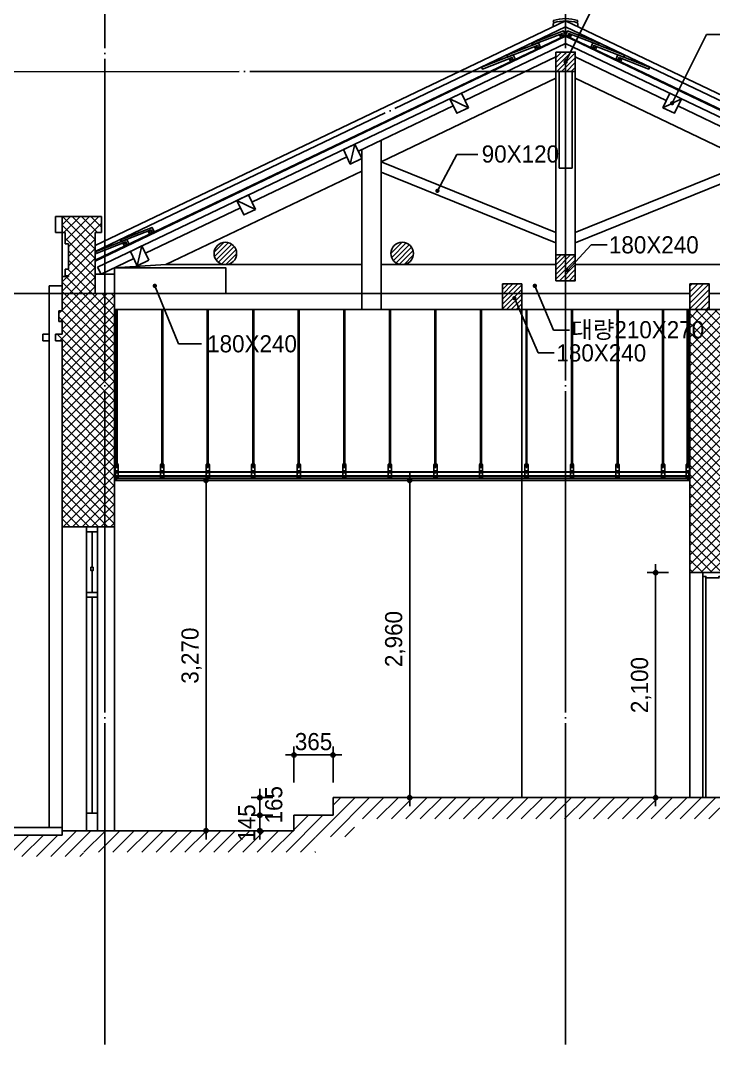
# Model space of a CAD drawing. Extents: x 216241 to 249881, y -129942 to -106182.
# Drawn here: x 228705 to 235173, y -123682 to -114122 of the extents above; entities that cross this region are included whole.
import ezdxf

# ---------------------------------------------------------------- set-up
doc = ezdxf.new("R2010")
doc.units = 0
doc.header["$LTSCALE"] = 50
doc.header["$MEASUREMENT"] = 0
doc.header["$PDMODE"] = 35
doc.header["$PDSIZE"] = -10
doc.linetypes.add('CEN', pattern=[62, 60, -1, 0, -1])
doc.layers.get('0').update_dxf_attribs({"linetype": 'CONTINUOUS'})
doc.layers.get('DEFPOINTS').update_dxf_attribs({"linetype": 'CONTINUOUS'})
for name, color, linetype in [('CEN', 1, 'CEN'), ('DIM', 7, 'CONTINUOUS'), ('ele-3', 6, 'CONTINUOUS'), ('FIN', 5, 'CONTINUOUS'), ('h', 5, 'CONTINUOUS'), ('ha', 30, 'CONTINUOUS'), ('HAT', 5, 'CONTINUOUS'), ('sec-2', 2, 'CONTINUOUS'), ('SYM', 7, 'CONTINUOUS'), ('W-1', 3, 'CONTINUOUS'), ('W-2', 2, 'CONTINUOUS'), ('WAL', 3, 'CONTINUOUS'), ('WALLI', 4, 'CONTINUOUS'), ('WID', 4, 'CONTINUOUS')]:
    doc.layers.add(name, color=color, linetype=linetype)
doc.styles.add('GHS', font='HYWULM_0.TTF')
doc.styles.add('현창', font='HYWULM_0.TTF')
doc.dimstyles.new('STANDARD$0', dxfattribs={"dimscale": 30, "dimtxt": 3, "dimasz": 1, "dimexe": 2, "dimexo": 5, "dimgap": 0.9, "dimtad": 1, "dimtoh": 1, "dimdec": 4, "dimzin": 0, "dimdsep": 46, "dimlunit": 6, "dimtxsty": 'GHS', "dimblk1": 'DIMDOT', "dimblk2": 'DIMDOT', "dimsah": 1, "dimcen": 0.09, "dimadec": 0, "dimazin": 0, "dimtfac": 1, "dimtdec": 4, "dimtofl": 0, "dimtmove": 2, "dimatfit": 3, "dimldrblk": 'DIMDOT', "dimfxl": 1, "dimtolj": 1, "dimtzin": 0, "dimarcsym": 0})

# ---------------------------------------------------------------- blocks, each defined once
blk = doc.blocks.new('DIMDOT')
at = {"linetype": 'Continuous'}
blk.add_line((-2, 0), (2, 0), dxfattribs=at)
for radius in [0.5, 0.25]:
    blk.add_circle((0, 0), radius, dxfattribs=at)
blk = doc.blocks.new('*D22')
at = {"layer": 'DEFPOINTS', "color": 0}
for p in [(230939.2, -121541.3), (231259.3, -121541.3), (231259.3, -121686.3)]:
    blk.add_point(p, dxfattribs=at)
at = {"layer": 'SYM', "color": 211, "lineweight": -2}
for p, q in [((230939.2, -121501.3), (230939.2, -121461.3)), ((231059.3, -121541.3), (230859.2, -121541.3)), ((230939.2, -121686.3), (230939.2, -121541.3)), ((231059.3, -121686.3), (230859.2, -121686.3)), ((230939.2, -121726.3), (230939.2, -121766.3))]:
    blk.add_line(p, q, dxfattribs=at)
at = {"layer": 'SYM', "color": 211, "lineweight": -2, "xscale": 40, "yscale": 40, "zscale": 40}
for p, rotation in [((230939.2, -121541.3), 270), ((230939.2, -121686.3), 90)]:
    blk.add_blockref('DIMDOT', p, dxfattribs=dict(at, rotation=rotation))
at = {"layer": 'SYM', "color": 0, "insert": (230817.6, -121613.8), "char_height": 160, "attachment_point": 5, "rotation": 90, "style": '현창'}
blk.add_mtext('\\A1;145', dxfattribs=at)
blk = doc.blocks.new('*D23')
at = {"layer": 'DEFPOINTS', "color": 0}
for p in [(230939.2, -121376.3), (231259.3, -121376.3), (231259.3, -121541.3)]:
    blk.add_point(p, dxfattribs=at)
at = {"layer": 'SYM', "color": 211, "lineweight": -2}
for p, q in [((231059.3, -121376.3), (230859.2, -121376.3)), ((230939.2, -121501.3), (230939.2, -121416.3)), ((231059.3, -121541.3), (230859.2, -121541.3))]:
    blk.add_line(p, q, dxfattribs=at)
at = {"layer": 'SYM', "color": 211, "lineweight": -2, "xscale": 40, "yscale": 40, "zscale": 40}
for p, rotation in [((230939.2, -121376.3), 90), ((230939.2, -121541.3), 270)]:
    blk.add_blockref('DIMDOT', p, dxfattribs=dict(at, rotation=rotation))
at = {"layer": 'SYM', "color": 0, "insert": (231070.1, -121443.4), "char_height": 160, "attachment_point": 5, "rotation": 90, "style": '현창'}
blk.add_mtext('\\A1;165', dxfattribs=at)
blk = doc.blocks.new('*D24')
at = {"layer": 'DEFPOINTS', "color": 0}
for p in [(231623, -120978.2), (231258, -121435.7), (231623, -121435.7)]:
    blk.add_point(p, dxfattribs=at)
at = {"layer": 'SYM', "color": 211, "lineweight": -2}
for p, q in [((231258, -121235.7), (231258, -120898.2)), ((231623, -121235.7), (231623, -120898.2)), ((231218, -120978.2), (231178, -120978.2)), ((231258, -120978.2), (231623, -120978.2)), ((231663, -120978.2), (231703, -120978.2))]:
    blk.add_line(p, q, dxfattribs=at)
at = {"layer": 'SYM', "color": 211, "lineweight": -2, "xscale": 40, "yscale": 40, "zscale": 40}
blk.add_blockref('DIMDOT', (231258, -120978.2), dxfattribs=at)
at = {"layer": 'SYM', "color": 211, "lineweight": -2, "xscale": 40, "yscale": 40, "zscale": 40, "rotation": 180}
blk.add_blockref('DIMDOT', (231623, -120978.2), dxfattribs=at)
at = {"layer": 'SYM', "color": 0, "insert": (231440.5, -120854.9), "char_height": 160, "attachment_point": 5, "style": '현창'}
blk.add_mtext('\\A1;365', dxfattribs=at)
blk = doc.blocks.new('*D25')
at = {"layer": 'DEFPOINTS', "color": 0}
for p in [(230437.9, -118416.3), (230437.9, -118416.3), (230437.9, -121686.3)]:
    blk.add_point(p, dxfattribs=at)
at = {"layer": 'SYM', "color": 211, "lineweight": -2}
for p, q in [((230237.9, -118416.3), (230357.9, -118416.3)), ((230437.9, -121646.3), (230437.9, -118456.3)), ((230637.9, -121686.3), (230517.9, -121686.3))]:
    blk.add_line(p, q, dxfattribs=at)
at = {"layer": 'SYM', "color": 211, "lineweight": -2, "xscale": 40, "yscale": 40, "zscale": 40}
for p, rotation in [((230437.9, -118416.3), 90), ((230437.9, -121686.3), 270)]:
    blk.add_blockref('DIMDOT', p, dxfattribs=dict(at, rotation=rotation))
at = {"layer": 'SYM', "color": 0, "insert": (230302.4, -120051.3), "char_height": 160, "attachment_point": 5, "rotation": 90, "style": '현창'}
blk.add_mtext('\\A1;3,270', dxfattribs=at)
blk = doc.blocks.new('*D27')
at = {"layer": 'DEFPOINTS', "color": 0}
for p in [(234632.9, -119276.3), (234953, -119276.3), (234953, -121376.3)]:
    blk.add_point(p, dxfattribs=at)
at = {"layer": 'SYM', "color": 211, "lineweight": -2}
for p, q in [((234753, -119276.3), (234552.9, -119276.3)), ((234632.9, -121336.3), (234632.9, -119316.3)), ((234753, -121376.3), (234552.9, -121376.3))]:
    blk.add_line(p, q, dxfattribs=at)
at = {"layer": 'SYM', "color": 211, "lineweight": -2, "xscale": 40, "yscale": 40, "zscale": 40}
for p, rotation in [((234632.9, -119276.3), 90), ((234632.9, -121376.3), 270)]:
    blk.add_blockref('DIMDOT', p, dxfattribs=dict(at, rotation=rotation))
at = {"layer": 'SYM', "color": 0, "insert": (234497.4, -120326.3), "char_height": 160, "attachment_point": 5, "rotation": 90, "style": '현창'}
blk.add_mtext('\\A1;2,100', dxfattribs=at)
blk = doc.blocks.new('*D28')
at = {"layer": 'DEFPOINTS', "color": 0}
for p in [(232338.4, -118416.3), (232338.4, -118416.3), (232338.4, -121376.3)]:
    blk.add_point(p, dxfattribs=at)
at = {"layer": 'SYM', "color": 211, "lineweight": -2}
for p, q in [((232538.4, -118416.3), (232418.4, -118416.3)), ((232338.4, -121336.3), (232338.4, -118456.3)), ((232538.4, -121376.3), (232418.4, -121376.3))]:
    blk.add_line(p, q, dxfattribs=at)
at = {"layer": 'SYM', "color": 211, "lineweight": -2, "xscale": 40, "yscale": 40, "zscale": 40}
for p, rotation in [((232338.4, -118416.3), 90), ((232338.4, -121376.3), 270)]:
    blk.add_blockref('DIMDOT', p, dxfattribs=dict(at, rotation=rotation))
at = {"layer": 'SYM', "color": 0, "insert": (232202.8, -119896.3), "char_height": 160, "attachment_point": 5, "rotation": 90, "style": '현창'}
blk.add_mtext('\\A1;2,960', dxfattribs=at)

msp = doc.modelspace()

# ---------------------------------------------------------------- hatches: boundary and pattern name
at = {"layer": 'h'}
h = msp.add_hatch(dxfattribs=at)
h.set_pattern_fill('ANSI31', color=256, scale=10, style=0)
h.set_pattern_definition([(45, (279556.537, -210235.972), (-22.45064, 22.45064), [])])
h.paths.add_polyline_path([(233702.98039, -114417.75263), (233882.98039, -114417.75263), (233882.98039, -114597.75263), (233702.98039, -114597.75263)])
h = msp.add_hatch(dxfattribs=at)
h.set_pattern_fill('ANSI37', color=256, scale=500, style=0)
h.set_pattern_definition([(45, (402774.54, 626252.465), (-44.194174, 44.194174), []), (135, (402774.54, 626252.465), (-44.194174, -44.194174), [])])
h.paths.add_polyline_path([(229092.98136, -116671.34773), (229402.98136, -116671.34773), (229402.98136, -116491.34773), (229402.98136, -116101.34773), (229462.98136, -116101.34773), (229462.98136, -115951.34773), (229092.98136, -115951.34773), (229092.98136, -116101.34773), (229122.98136, -116101.34773), (229122.98136, -116208.36946), (229152.98136, -116208.36946), (229152.98136, -116442.13469), (229122.98136, -116442.13469), (229122.98136, -116506.34773), (229152.98136, -116506.34773), (229152.98136, -116511.34773), (229092.98136, -116511.34773)])
h.paths.add_polyline_path([(229492.98136, -118849.73281), (229492.98136, -116671.34773), (229092.98136, -116671.34773), (229092.98136, -116831.34773), (229062.98136, -116831.34773), (229062.98136, -116931.34773), (229092.98136, -116931.34773), (229092.98136, -117051.34773), (229032.98136, -117051.34773), (229032.98136, -117111.34773), (229092.98136, -117111.34773), (229092.98136, -118849.73281)])
h.paths.add_polyline_path([(229492.98136, -116671.34773), (229492.98136, -118849.73281), (229582.98136, -118849.73281), (229582.98136, -116671.34773)])
h = msp.add_hatch(dxfattribs=at)
h.set_pattern_fill('ANSI31', color=256, scale=10, style=0)
h.set_pattern_definition([(45, (279556.538, -210207.9), (-22.45064, 22.45064), [])])
h.paths.add_polyline_path([(230722.3532, -116296.34773, 1), (230512.3532, -116296.34773, 1)])
h = msp.add_hatch(dxfattribs=at)
h.set_pattern_fill('ANSI31', color=256, scale=10, style=0)
h.set_pattern_definition([(45, (279556.538, -210207.9), (-22.45064, 22.45064), [])])
edge = h.paths.add_edge_path()
edge.add_arc((232267.3532, -116296.34773), 105, 0, 360)
h = msp.add_hatch(dxfattribs=at)
h.set_pattern_fill('ANSI31', color=256, scale=10, style=0)
h.set_pattern_definition([(45, (279556.538, -210237.9), (-22.45064, 22.45064), [])])
h.paths.add_polyline_path([(233202.98136, -116581.34773), (233382.98136, -116581.34773), (233382.98136, -116821.34773), (233202.98136, -116821.34773)])
h.paths.add_polyline_path([(233702.98136, -116311.34773), (233882.98136, -116311.34773), (233882.98136, -116551.34773), (233702.98136, -116551.34773)])
h = msp.add_hatch(dxfattribs=at)
h.set_pattern_fill('ANSI31', color=256, scale=300, style=0)
h.set_pattern_definition([(45, (399642.577, 630177.764), (-26.5165043, 26.5165043), [])])
h.paths.add_polyline_path([(234952.98136, -116581.34773), (235132.98136, -116581.34773), (235132.98136, -116821.34773), (234952.98136, -116821.34773)])
h = msp.add_hatch(dxfattribs=at)
h.set_pattern_fill('ANSI37', color=256, scale=500, style=0)
h.set_pattern_definition([(45, (399642.577, 630177.764), (-44.194174, 44.194174), []), (135, (399642.577, 630177.764), (-44.194174, -44.194174), [])])
h.paths.add_polyline_path([(234952.98136, -116821.34773), (235252.98136, -116821.34773), (235252.98136, -119276.34773), (234952.98136, -119276.34773)])
at = {"layer": 'HAT'}
h = msp.add_hatch(dxfattribs=at)
h.set_pattern_fill('ANSI31', color=256, scale=30, style=0)
h.set_pattern_definition([(45, (279556.54, -210237.9), (-67.35192, 67.35192), [])])
h.paths.add_polyline_path([(231457.98136, -121741.34773), (231822.98136, -121741.34773), (231822.98136, -121576.34773), (233792.98136, -121576.34773), (233792.98136, -121376.34773), (231622.98136, -121376.34773), (231622.98136, -121541.34773), (231257.98136, -121541.34773), (231257.98136, -121686.34773), (229492.98136, -121686.34773), (229492.98136, -121886.34773), (231457.98136, -121886.34773)])
h.paths.add_polyline_path([(229492.98136, -121686.34773), (229092.98136, -121686.34773), (229092.98136, -121726.34773), (228417.98136, -121726.34773), (228417.98136, -121886.34773), (228087.98136, -121886.34773), (228087.98136, -122046.34773), (227757.98136, -122046.34773), (227757.98136, -122206.34773), (227427.98136, -122206.34773), (227427.98136, -122256.34773), (226741.99409, -122256.34773), (226741.99409, -122456.34773), (227627.98136, -122456.34773), (227627.98136, -122406.34773), (227957.98136, -122406.34773), (227957.98136, -122246.34773), (228287.98136, -122246.34773), (228287.98136, -122086.34773), (228617.98136, -122086.34773), (228617.98136, -121926.34773), (229292.98136, -121926.34773), (229292.98136, -121886.34773), (229492.98136, -121886.34773)])
h.paths.add_polyline_path([(238002.98136, -121376.34773), (233792.98136, -121376.34773), (233792.98136, -121576.34773), (238002.98136, -121576.34773)])

# ---------------------------------------------------------------- linework, layer by layer
msp.add_line((235072.98136, -119311.34773), (235072.98136, -121376.34773))
msp.add_lwpolyline([(233732.98039, -114597.75263), (233732.98136, -115499.68027), (233852.98136, -115499.68027), (233852.98039, -114597.75263)])
msp.add_lwpolyline([(229582.98136, -116431.34773), (230622.98136, -116431.34773), (230622.98136, -116671.34773), (229582.98136, -116671.34773)], close=True)
at = {"layer": 'CEN'}
for p, q in [((229492.98136, -123681.60654), (229492.98136, -111799.38988)), ((233792.98136, -123681.60654), (233792.98136, -111799.38988)), ((229402.98136, -116279.22833), (233792.98136, -114181.55132)), ((238658.34058, -116506.36958), (233792.98136, -114181.55132)), ((233845.525, -114597.75263), (225966.70983, -114601.68027)), ((233845.52598, -116671.34773), (225966.70983, -116671.34773))]:
    msp.add_line(p, q, dxfattribs=at)
at = {"layer": 'DIM'}
for p, q in [((233792.98136, -114508.61103), (234390.33259, -113312.71886)), ((234786.83178, -114894.57256), (235109.31816, -114251.78467)), ((235109.31816, -114251.78467), (235465.01784, -114251.78467)), ((232596.89061, -115712.14596), (232776.541, -115372.17652)), ((232776.541, -115372.17652), (232972.78675, -115372.17652)), ((233810.0576, -116457.02058), (234032.06391, -116215.27301)), ((234032.06391, -116215.27301), (234181.07344, -116215.27301)), ((229959.19087, -116599.1973), (230181.19718, -117139.62068)), ((233505.72351, -116599.23151), (233681.31552, -117013.06447)), ((233314.71856, -116714.36678), (233536.72487, -117224.79015)), ((233681.31552, -117013.06447), (233830.32505, -117013.06447)), ((230181.19718, -117139.62068), (230393.48478, -117139.62068)), ((233536.72487, -117224.79015), (233685.7344, -117224.79015))]:
    msp.add_line(p, q, dxfattribs=at)
at = {"layer": 'DIM', "const_width": 19.75}
for points in [[(233782.85636, -114508.61103, 1), (233803.10636, -114508.61103, 1)], [(234776.70678, -114894.57256, 1), (234796.95678, -114894.57256, 1)], [(232586.76561, -115712.14596, 1), (232607.01561, -115712.14596, 1)], [(233799.9326, -116454.79833, -1), (233820.1826, -116454.79833, -1)], [(229949.06587, -116599.1973, -1), (229969.31587, -116599.1973, -1)], [(233495.59851, -116599.23151, -1), (233515.84851, -116599.23151, -1)], [(233324.84356, -116714.36678, 1), (233304.59356, -116714.36678, 1)]]:
    msp.add_lwpolyline(points, format="xyb", close=True, dxfattribs=at)
at = {"layer": 'ele-3'}
for p, q in [((229032.98136, -115951.34773), (229032.98136, -116101.34773)), ((229032.98136, -115951.34773), (229092.98136, -115951.34773)), ((229092.98136, -116101.34773), (229032.98136, -116101.34773)), ((229092.98136, -116101.34773), (229092.98136, -116511.34773)), ((229092.98136, -116598.90213), (228972.98136, -116598.90213)), ((228972.98136, -116598.90213), (228972.98136, -121656.34773)), ((228912.98136, -117051.34773), (228972.98136, -117051.34773)), ((228912.98136, -117051.34773), (228912.98136, -117111.34773)), ((228912.98136, -117111.34773), (228972.98136, -117111.34773))]:
    msp.add_line(p, q, dxfattribs=at)
for points in [[(233478.66952, -114334.21225), (233774.04363, -114219.13342), (233792.98136, -114261.74794), (233776.74023, -114269.50846), (233763.80604, -114242.4399), (233485.20396, -114350.98428), (233478.66952, -114334.21225)], [(234107.29321, -114334.21225), (233811.9191, -114219.13342), (233792.98136, -114261.74794), (233809.2225, -114269.50846), (233822.15669, -114242.4399), (234100.75876, -114350.98428), (234107.29321, -114334.21225)], [(233244.07536, -114446.30855), (233539.44947, -114331.22973), (233558.38721, -114373.84425), (233542.14607, -114381.60476), (233529.21188, -114354.5362), (233250.60981, -114463.08058), (233244.07536, -114446.30855)], [(234341.88737, -114446.30855), (234046.51326, -114331.22973), (234027.57552, -114373.84425), (234043.81666, -114381.60476), (234056.75085, -114354.5362), (234335.35292, -114463.08058), (234341.88737, -114446.30855)], [(233009.4812, -114558.40486), (233304.85531, -114443.32603), (233323.79305, -114485.94055), (233307.55192, -114493.70106), (233294.61773, -114466.63251), (233016.01565, -114575.17689), (233009.4812, -114558.40486)], [(234576.48152, -114558.40486), (234281.10742, -114443.32603), (234262.16968, -114485.94055), (234278.41081, -114493.70106), (234291.345, -114466.63251), (234569.94708, -114575.17689), (234576.48152, -114558.40486)], [(229638.53757, -116169.14539), (229933.91168, -116054.06656), (229952.84941, -116096.68108), (229936.60828, -116104.4416), (229923.67409, -116077.37304), (229645.07201, -116185.91742), (229638.53757, -116169.14539)], [(229403.94341, -116281.24169), (229699.31752, -116166.16287), (229718.25526, -116208.77739), (229702.01412, -116216.5379), (229689.07993, -116189.46934), (229410.47786, -116298.01372), (229403.94341, -116281.24169)]]:
    msp.add_lwpolyline(points, dxfattribs=at)
at = {"layer": 'FIN'}
for p, q in [((229598.48136, -118258.84773), (229598.48136, -116821.34773)), ((229607.48136, -118258.84773), (229607.48136, -116821.34773)), ((230023.48136, -118258.84773), (230023.48136, -116821.34773)), ((230032.48136, -118258.84773), (230032.48136, -116821.34773)), ((230448.48136, -118258.84773), (230448.48136, -116821.34773)), ((230457.48136, -118258.84773), (230457.48136, -116821.34773)), ((230873.48136, -118258.84773), (230873.48136, -116821.34773)), ((230882.48136, -118258.84773), (230882.48136, -116821.34773)), ((231298.48136, -118258.84773), (231298.48136, -116821.34773)), ((231307.48136, -118258.84773), (231307.48136, -116821.34773)), ((231723.48136, -118258.84773), (231723.48136, -116821.34773)), ((231732.48136, -118258.84773), (231732.48136, -116821.34773)), ((232148.48136, -118258.84773), (232148.48136, -116821.34773)), ((232157.48136, -118258.84773), (232157.48136, -116821.34773)), ((232573.48136, -118258.84773), (232573.48136, -116821.34773)), ((232582.48136, -118258.84773), (232582.48136, -116821.34773)), ((232998.48136, -118258.84773), (232998.48136, -116821.34773)), ((233007.48136, -118258.84773), (233007.48136, -116821.34773)), ((233423.48136, -118258.84773), (233423.48136, -116821.34773)), ((233432.48136, -118258.84773), (233432.48136, -116821.34773)), ((233848.48136, -118258.84773), (233848.48136, -116821.34773)), ((233857.48136, -118258.84773), (233857.48136, -116821.34773)), ((234273.48136, -118258.84773), (234273.48136, -116821.34773)), ((234282.48136, -118258.84773), (234282.48136, -116821.34773)), ((234698.48136, -118258.84773), (234698.48136, -116821.34773)), ((234707.48136, -118258.84773), (234707.48136, -116821.34773)), ((234928.48136, -118258.84773), (234928.48136, -116821.34773)), ((234937.48136, -118258.84773), (234937.48136, -116821.34773)), ((229587.98136, -118387.34773), (229587.98136, -118267.85609)), ((229617.98136, -118267.85609), (229587.98136, -118267.85609)), ((229617.98136, -118269.05609), (229587.98136, -118269.05609)), ((229617.98136, -118327.34773), (229587.98136, -118327.34773)), ((229592.60717, -118335.34773), (229592.60717, -118375.34773)), ((234943.35556, -118335.34773), (229592.60717, -118335.34773)), ((229612.51765, -118258.84773), (229593.44508, -118258.84773)), ((229593.44508, -118258.84773), (229593.44508, -118266.35609)), ((229593.44508, -118270.55609), (229593.44508, -118275.55609)), ((229612.51765, -118275.55609), (229593.44508, -118275.55609)), ((229593.48136, -118339.34773), (229612.48136, -118339.34773)), ((229597.83762, -118258.84773), (229597.83762, -118266.35609)), ((229597.83762, -118270.55609), (229597.83762, -118275.55609)), ((229598.48136, -118295.05455), (229598.48136, -118275.55609)), ((229602.98136, -118329.84773), (229602.98136, -118348.84773)), ((229607.48136, -118295.05455), (229607.48136, -118275.55609)), ((229608.12511, -118258.84773), (229608.12511, -118266.35609)), ((229608.12511, -118270.55609), (229608.12511, -118275.55609)), ((229612.51765, -118258.84773), (229612.51765, -118266.35609)), ((229612.51765, -118270.55609), (229612.51765, -118275.55609)), ((229617.98136, -118387.34773), (229617.98136, -118267.85609)), ((230012.98136, -118387.34773), (230012.98136, -118267.85609)), ((230042.98136, -118267.85609), (230012.98136, -118267.85609)), ((230042.98136, -118269.05609), (230012.98136, -118269.05609)), ((230042.98136, -118327.34773), (230012.98136, -118327.34773)), ((230037.51765, -118258.84773), (230018.44508, -118258.84773)), ((230018.44508, -118258.84773), (230018.44508, -118266.35609)), ((230018.44508, -118270.55609), (230018.44508, -118275.55609)), ((230037.51765, -118275.55609), (230018.44508, -118275.55609)), ((230018.48136, -118339.34773), (230037.48136, -118339.34773)), ((230022.83762, -118258.84773), (230022.83762, -118266.35609)), ((230022.83762, -118270.55609), (230022.83762, -118275.55609)), ((230023.48136, -118295.05455), (230023.48136, -118275.55609)), ((230027.98136, -118329.84773), (230027.98136, -118348.84773)), ((230032.48136, -118295.05455), (230032.48136, -118275.55609)), ((230033.12511, -118258.84773), (230033.12511, -118266.35609)), ((230033.12511, -118270.55609), (230033.12511, -118275.55609)), ((230037.51765, -118258.84773), (230037.51765, -118266.35609)), ((230037.51765, -118270.55609), (230037.51765, -118275.55609)), ((230042.98136, -118387.34773), (230042.98136, -118267.85609)), ((230437.98136, -118387.34773), (230437.98136, -118267.85609)), ((230467.98136, -118267.85609), (230437.98136, -118267.85609)), ((230467.98136, -118269.05609), (230437.98136, -118269.05609)), ((230467.98136, -118327.34773), (230437.98136, -118327.34773)), ((230462.51765, -118258.84773), (230443.44508, -118258.84773)), ((230443.44508, -118258.84773), (230443.44508, -118266.35609)), ((230443.44508, -118270.55609), (230443.44508, -118275.55609)), ((230462.51765, -118275.55609), (230443.44508, -118275.55609)), ((230443.48136, -118339.34773), (230462.48136, -118339.34773)), ((230447.83762, -118258.84773), (230447.83762, -118266.35609)), ((230447.83762, -118270.55609), (230447.83762, -118275.55609)), ((230448.48136, -118295.05455), (230448.48136, -118275.55609)), ((230452.98136, -118329.84773), (230452.98136, -118348.84773)), ((230457.48136, -118295.05455), (230457.48136, -118275.55609)), ((230458.12511, -118258.84773), (230458.12511, -118266.35609)), ((230458.12511, -118270.55609), (230458.12511, -118275.55609)), ((230462.51765, -118258.84773), (230462.51765, -118266.35609)), ((230462.51765, -118270.55609), (230462.51765, -118275.55609)), ((230467.98136, -118387.34773), (230467.98136, -118267.85609)), ((230862.98136, -118387.34773), (230862.98136, -118267.85609)), ((230892.98136, -118267.85609), (230862.98136, -118267.85609)), ((230892.98136, -118269.05609), (230862.98136, -118269.05609)), ((230892.98136, -118327.34773), (230862.98136, -118327.34773)), ((230887.51765, -118258.84773), (230868.44508, -118258.84773)), ((230868.44508, -118258.84773), (230868.44508, -118266.35609)), ((230868.44508, -118270.55609), (230868.44508, -118275.55609)), ((230887.51765, -118275.55609), (230868.44508, -118275.55609)), ((230868.48136, -118339.34773), (230887.48136, -118339.34773)), ((230872.83762, -118258.84773), (230872.83762, -118266.35609)), ((230872.83762, -118270.55609), (230872.83762, -118275.55609)), ((230873.48136, -118295.05455), (230873.48136, -118275.55609)), ((230877.98136, -118329.84773), (230877.98136, -118348.84773)), ((230882.48136, -118295.05455), (230882.48136, -118275.55609)), ((230883.12511, -118258.84773), (230883.12511, -118266.35609)), ((230883.12511, -118270.55609), (230883.12511, -118275.55609)), ((230887.51765, -118258.84773), (230887.51765, -118266.35609)), ((230887.51765, -118270.55609), (230887.51765, -118275.55609)), ((230892.98136, -118387.34773), (230892.98136, -118267.85609)), ((231287.98136, -118387.34773), (231287.98136, -118267.85609)), ((231317.98136, -118267.85609), (231287.98136, -118267.85609)), ((231317.98136, -118269.05609), (231287.98136, -118269.05609)), ((231317.98136, -118327.34773), (231287.98136, -118327.34773)), ((231312.51765, -118258.84773), (231293.44508, -118258.84773)), ((231293.44508, -118258.84773), (231293.44508, -118266.35609)), ((231293.44508, -118270.55609), (231293.44508, -118275.55609)), ((231312.51765, -118275.55609), (231293.44508, -118275.55609)), ((231293.48136, -118339.34773), (231312.48136, -118339.34773)), ((231297.83762, -118258.84773), (231297.83762, -118266.35609)), ((231297.83762, -118270.55609), (231297.83762, -118275.55609)), ((231298.48136, -118295.05455), (231298.48136, -118275.55609)), ((231302.98136, -118329.84773), (231302.98136, -118348.84773)), ((231307.48136, -118295.05455), (231307.48136, -118275.55609)), ((231308.12511, -118258.84773), (231308.12511, -118266.35609)), ((231308.12511, -118270.55609), (231308.12511, -118275.55609)), ((231312.51765, -118258.84773), (231312.51765, -118266.35609)), ((231312.51765, -118270.55609), (231312.51765, -118275.55609)), ((231317.98136, -118387.34773), (231317.98136, -118267.85609)), ((231712.98136, -118387.34773), (231712.98136, -118267.85609)), ((231742.98136, -118267.85609), (231712.98136, -118267.85609)), ((231742.98136, -118269.05609), (231712.98136, -118269.05609)), ((231742.98136, -118327.34773), (231712.98136, -118327.34773)), ((231737.51765, -118258.84773), (231718.44508, -118258.84773)), ((231718.44508, -118258.84773), (231718.44508, -118266.35609)), ((231718.44508, -118270.55609), (231718.44508, -118275.55609)), ((231737.51765, -118275.55609), (231718.44508, -118275.55609)), ((231718.48136, -118339.34773), (231737.48136, -118339.34773)), ((231722.83762, -118258.84773), (231722.83762, -118266.35609)), ((231722.83762, -118270.55609), (231722.83762, -118275.55609)), ((231723.48136, -118295.05455), (231723.48136, -118275.55609)), ((231727.98136, -118329.84773), (231727.98136, -118348.84773)), ((231732.48136, -118295.05455), (231732.48136, -118275.55609)), ((231733.12511, -118258.84773), (231733.12511, -118266.35609)), ((231733.12511, -118270.55609), (231733.12511, -118275.55609)), ((231737.51765, -118258.84773), (231737.51765, -118266.35609)), ((231737.51765, -118270.55609), (231737.51765, -118275.55609)), ((231742.98136, -118387.34773), (231742.98136, -118267.85609)), ((232137.98136, -118387.34773), (232137.98136, -118267.85609)), ((232167.98136, -118267.85609), (232137.98136, -118267.85609)), ((232167.98136, -118269.05609), (232137.98136, -118269.05609)), ((232167.98136, -118327.34773), (232137.98136, -118327.34773)), ((232162.51765, -118258.84773), (232143.44508, -118258.84773)), ((232143.44508, -118258.84773), (232143.44508, -118266.35609)), ((232143.44508, -118270.55609), (232143.44508, -118275.55609)), ((232162.51765, -118275.55609), (232143.44508, -118275.55609)), ((232143.48136, -118339.34773), (232162.48136, -118339.34773)), ((232147.83762, -118258.84773), (232147.83762, -118266.35609)), ((232147.83762, -118270.55609), (232147.83762, -118275.55609)), ((232148.48136, -118295.05455), (232148.48136, -118275.55609)), ((232152.98136, -118329.84773), (232152.98136, -118348.84773)), ((232157.48136, -118295.05455), (232157.48136, -118275.55609)), ((232158.12511, -118258.84773), (232158.12511, -118266.35609)), ((232158.12511, -118270.55609), (232158.12511, -118275.55609)), ((232162.51765, -118258.84773), (232162.51765, -118266.35609)), ((232162.51765, -118270.55609), (232162.51765, -118275.55609)), ((232167.98136, -118387.34773), (232167.98136, -118267.85609)), ((232562.98136, -118387.34773), (232562.98136, -118267.85609)), ((232592.98136, -118267.85609), (232562.98136, -118267.85609)), ((232592.98136, -118269.05609), (232562.98136, -118269.05609)), ((232592.98136, -118327.34773), (232562.98136, -118327.34773)), ((232587.51765, -118258.84773), (232568.44508, -118258.84773)), ((232568.44508, -118258.84773), (232568.44508, -118266.35609)), ((232568.44508, -118270.55609), (232568.44508, -118275.55609)), ((232587.51765, -118275.55609), (232568.44508, -118275.55609)), ((232568.48136, -118339.34773), (232587.48136, -118339.34773)), ((232572.83762, -118258.84773), (232572.83762, -118266.35609)), ((232572.83762, -118270.55609), (232572.83762, -118275.55609)), ((232573.48136, -118295.05455), (232573.48136, -118275.55609)), ((232577.98136, -118329.84773), (232577.98136, -118348.84773)), ((232582.48136, -118295.05455), (232582.48136, -118275.55609)), ((232583.12511, -118258.84773), (232583.12511, -118266.35609)), ((232583.12511, -118270.55609), (232583.12511, -118275.55609)), ((232587.51765, -118258.84773), (232587.51765, -118266.35609)), ((232587.51765, -118270.55609), (232587.51765, -118275.55609)), ((232592.98136, -118387.34773), (232592.98136, -118267.85609)), ((232987.98136, -118387.34773), (232987.98136, -118267.85609)), ((233017.98136, -118267.85609), (232987.98136, -118267.85609)), ((233017.98136, -118269.05609), (232987.98136, -118269.05609)), ((233017.98136, -118327.34773), (232987.98136, -118327.34773)), ((233012.51765, -118258.84773), (232993.44508, -118258.84773)), ((232993.44508, -118258.84773), (232993.44508, -118266.35609)), ((232993.44508, -118270.55609), (232993.44508, -118275.55609)), ((233012.51765, -118275.55609), (232993.44508, -118275.55609)), ((232993.48136, -118339.34773), (233012.48136, -118339.34773)), ((232997.83762, -118258.84773), (232997.83762, -118266.35609)), ((232997.83762, -118270.55609), (232997.83762, -118275.55609)), ((232998.48136, -118295.05455), (232998.48136, -118275.55609)), ((233002.98136, -118329.84773), (233002.98136, -118348.84773)), ((233007.48136, -118295.05455), (233007.48136, -118275.55609)), ((233008.12511, -118258.84773), (233008.12511, -118266.35609)), ((233008.12511, -118270.55609), (233008.12511, -118275.55609)), ((233012.51765, -118258.84773), (233012.51765, -118266.35609)), ((233012.51765, -118270.55609), (233012.51765, -118275.55609)), ((233017.98136, -118387.34773), (233017.98136, -118267.85609)), ((233412.98136, -118387.34773), (233412.98136, -118267.85609)), ((233442.98136, -118267.85609), (233412.98136, -118267.85609)), ((233442.98136, -118269.05609), (233412.98136, -118269.05609)), ((233442.98136, -118327.34773), (233412.98136, -118327.34773)), ((233437.51765, -118258.84773), (233418.44508, -118258.84773)), ((233418.44508, -118258.84773), (233418.44508, -118266.35609)), ((233418.44508, -118270.55609), (233418.44508, -118275.55609)), ((233437.51765, -118275.55609), (233418.44508, -118275.55609)), ((233418.48136, -118339.34773), (233437.48136, -118339.34773)), ((233422.83762, -118258.84773), (233422.83762, -118266.35609)), ((233422.83762, -118270.55609), (233422.83762, -118275.55609)), ((233423.48136, -118295.05455), (233423.48136, -118275.55609)), ((233427.98136, -118329.84773), (233427.98136, -118348.84773)), ((233432.48136, -118295.05455), (233432.48136, -118275.55609)), ((233433.12511, -118258.84773), (233433.12511, -118266.35609)), ((233433.12511, -118270.55609), (233433.12511, -118275.55609)), ((233437.51765, -118258.84773), (233437.51765, -118266.35609)), ((233437.51765, -118270.55609), (233437.51765, -118275.55609)), ((233442.98136, -118387.34773), (233442.98136, -118267.85609)), ((233837.98136, -118387.34773), (233837.98136, -118267.85609)), ((233867.98136, -118267.85609), (233837.98136, -118267.85609)), ((233867.98136, -118269.05609), (233837.98136, -118269.05609)), ((233867.98136, -118327.34773), (233837.98136, -118327.34773)), ((233862.51765, -118258.84773), (233843.44508, -118258.84773)), ((233843.44508, -118258.84773), (233843.44508, -118266.35609)), ((233843.44508, -118270.55609), (233843.44508, -118275.55609)), ((233862.51765, -118275.55609), (233843.44508, -118275.55609)), ((233843.48136, -118339.34773), (233862.48136, -118339.34773)), ((233847.83762, -118258.84773), (233847.83762, -118266.35609)), ((233847.83762, -118270.55609), (233847.83762, -118275.55609)), ((233848.48136, -118295.05455), (233848.48136, -118275.55609)), ((233852.98136, -118329.84773), (233852.98136, -118348.84773)), ((233857.48136, -118295.05455), (233857.48136, -118275.55609)), ((233858.12511, -118258.84773), (233858.12511, -118266.35609)), ((233858.12511, -118270.55609), (233858.12511, -118275.55609)), ((233862.51765, -118258.84773), (233862.51765, -118266.35609)), ((233862.51765, -118270.55609), (233862.51765, -118275.55609)), ((233867.98136, -118387.34773), (233867.98136, -118267.85609)), ((234262.98136, -118387.34773), (234262.98136, -118267.85609)), ((234292.98136, -118267.85609), (234262.98136, -118267.85609)), ((234292.98136, -118269.05609), (234262.98136, -118269.05609)), ((234292.98136, -118327.34773), (234262.98136, -118327.34773)), ((234287.51765, -118258.84773), (234268.44508, -118258.84773)), ((234268.44508, -118258.84773), (234268.44508, -118266.35609)), ((234268.44508, -118270.55609), (234268.44508, -118275.55609)), ((234287.51765, -118275.55609), (234268.44508, -118275.55609)), ((234268.48136, -118339.34773), (234287.48136, -118339.34773)), ((234272.83762, -118258.84773), (234272.83762, -118266.35609)), ((234272.83762, -118270.55609), (234272.83762, -118275.55609)), ((234273.48136, -118295.05455), (234273.48136, -118275.55609)), ((234277.98136, -118329.84773), (234277.98136, -118348.84773)), ((234282.48136, -118295.05455), (234282.48136, -118275.55609)), ((234283.12511, -118258.84773), (234283.12511, -118266.35609)), ((234283.12511, -118270.55609), (234283.12511, -118275.55609)), ((234287.51765, -118258.84773), (234287.51765, -118266.35609)), ((234287.51765, -118270.55609), (234287.51765, -118275.55609)), ((234292.98136, -118387.34773), (234292.98136, -118267.85609)), ((234687.98136, -118387.34773), (234687.98136, -118267.85609)), ((234717.98136, -118267.85609), (234687.98136, -118267.85609)), ((234717.98136, -118269.05609), (234687.98136, -118269.05609)), ((234717.98136, -118327.34773), (234687.98136, -118327.34773)), ((234712.51765, -118258.84773), (234693.44508, -118258.84773)), ((234693.44508, -118258.84773), (234693.44508, -118266.35609)), ((234693.44508, -118270.55609), (234693.44508, -118275.55609)), ((234712.51765, -118275.55609), (234693.44508, -118275.55609)), ((234693.48136, -118339.34773), (234712.48136, -118339.34773)), ((234697.83762, -118258.84773), (234697.83762, -118266.35609)), ((234697.83762, -118270.55609), (234697.83762, -118275.55609)), ((234698.48136, -118295.05455), (234698.48136, -118275.55609)), ((234702.98136, -118329.84773), (234702.98136, -118348.84773)), ((234707.48136, -118295.05455), (234707.48136, -118275.55609)), ((234708.12511, -118258.84773), (234708.12511, -118266.35609)), ((234708.12511, -118270.55609), (234708.12511, -118275.55609)), ((234712.51765, -118258.84773), (234712.51765, -118266.35609)), ((234712.51765, -118270.55609), (234712.51765, -118275.55609)), ((234717.98136, -118387.34773), (234717.98136, -118267.85609)), ((234917.98136, -118387.34773), (234917.98136, -118267.85609)), ((234917.98136, -118267.85609), (234947.98136, -118267.85609)), ((234917.98136, -118269.05609), (234947.98136, -118269.05609)), ((234917.98136, -118327.34773), (234947.98136, -118327.34773)), ((234923.44508, -118258.84773), (234942.51765, -118258.84773)), ((234923.44508, -118258.84773), (234923.44508, -118266.35609)), ((234923.44508, -118270.55609), (234923.44508, -118275.55609)), ((234923.44508, -118275.55609), (234942.51765, -118275.55609)), ((234942.48136, -118339.34773), (234923.48136, -118339.34773)), ((234927.83762, -118258.84773), (234927.83762, -118266.35609)), ((234927.83762, -118270.55609), (234927.83762, -118275.55609)), ((234928.48136, -118295.05455), (234928.48136, -118275.55609)), ((234932.98136, -118329.84773), (234932.98136, -118348.84773)), ((234937.48136, -118295.05455), (234937.48136, -118275.55609)), ((234938.12511, -118258.84773), (234938.12511, -118266.35609)), ((234938.12511, -118270.55609), (234938.12511, -118275.55609)), ((234942.51765, -118258.84773), (234942.51765, -118266.35609)), ((234942.51765, -118270.55609), (234942.51765, -118275.55609)), ((234943.35556, -118335.34773), (234943.35556, -118375.34773)), ((234947.98136, -118387.34773), (234947.98136, -118267.85609)), ((234952.98136, -118416.34773), (229582.98136, -118416.34773)), ((229617.98136, -118387.34773), (229587.98136, -118387.34773)), ((234943.35556, -118372.34773), (229592.60717, -118372.34773)), ((234943.35556, -118375.34773), (229592.60717, -118375.34773)), ((229602.98136, -118395.34773), (229602.98136, -118413.34773)), ((234932.98136, -118395.34773), (229602.98136, -118395.34773)), ((234932.98136, -118413.34773), (229602.98136, -118413.34773)), ((230042.98136, -118387.34773), (230012.98136, -118387.34773)), ((230467.98136, -118387.34773), (230437.98136, -118387.34773)), ((230892.98136, -118387.34773), (230862.98136, -118387.34773)), ((231317.98136, -118387.34773), (231287.98136, -118387.34773)), ((231742.98136, -118387.34773), (231712.98136, -118387.34773)), ((232167.98136, -118387.34773), (232137.98136, -118387.34773)), ((232592.98136, -118387.34773), (232562.98136, -118387.34773)), ((233017.98136, -118387.34773), (232987.98136, -118387.34773)), ((233442.98136, -118387.34773), (233412.98136, -118387.34773)), ((233867.98136, -118387.34773), (233837.98136, -118387.34773)), ((234292.98136, -118387.34773), (234262.98136, -118387.34773)), ((234717.98136, -118387.34773), (234687.98136, -118387.34773)), ((234917.98136, -118387.34773), (234947.98136, -118387.34773)), ((234932.98136, -118395.34773), (234932.98136, -118413.34773))]:
    msp.add_line(p, q, dxfattribs=at)
at = {"layer": 'FIN', "color": 5, "ltscale": 0.5}
msp.add_line((234943.35556, -118338.34773), (229592.60717, -118338.34773), dxfattribs=at)
at = {"layer": 'FIN'}
for points in [[(229584.98136, -118416.34773), (229584.98136, -118335.34773), (229582.98136, -118335.34773), (229582.98136, -118337.34773), (229582.98136, -118337.34773), (229582.98136, -118416.34773)], [(234950.98136, -118416.34773), (234950.98136, -118335.34773), (234952.98136, -118335.34773), (234952.98136, -118337.34773), (234952.98136, -118337.34773), (234952.98136, -118416.34773)], [(229586.98136, -118376.34773), (229584.98136, -118376.34773), (229584.98136, -118401.34773), (229599.98136, -118401.34773), (229599.98136, -118416.34773), (229614.98136, -118416.34773), (229614.98136, -118414.34773), (229601.98136, -118414.34773), (229601.98136, -118399.34773), (229586.98136, -118399.34773)], [(234948.98136, -118376.34773), (234950.98136, -118376.34773), (234950.98136, -118401.34773), (234935.98136, -118401.34773), (234935.98136, -118416.34773), (234920.98136, -118416.34773), (234920.98136, -118414.34773), (234933.98136, -118414.34773), (234933.98136, -118399.34773), (234948.98136, -118399.34773)]]:
    msp.add_lwpolyline(points, close=True, dxfattribs=at)
for points in [[(229616.45632, -118267.85609), (229616.45632, -118266.35609), (229589.50641, -118266.35609), (229589.50641, -118267.85609)], [(229616.45632, -118269.05609), (229616.45632, -118270.55609), (229589.50641, -118270.55609), (229589.50641, -118269.05609)], [(230041.45632, -118267.85609), (230041.45632, -118266.35609), (230014.50641, -118266.35609), (230014.50641, -118267.85609)], [(230041.45632, -118269.05609), (230041.45632, -118270.55609), (230014.50641, -118270.55609), (230014.50641, -118269.05609)], [(230466.45632, -118267.85609), (230466.45632, -118266.35609), (230439.50641, -118266.35609), (230439.50641, -118267.85609)], [(230466.45632, -118269.05609), (230466.45632, -118270.55609), (230439.50641, -118270.55609), (230439.50641, -118269.05609)], [(230891.45632, -118267.85609), (230891.45632, -118266.35609), (230864.50641, -118266.35609), (230864.50641, -118267.85609)], [(230891.45632, -118269.05609), (230891.45632, -118270.55609), (230864.50641, -118270.55609), (230864.50641, -118269.05609)], [(231316.45632, -118267.85609), (231316.45632, -118266.35609), (231289.50641, -118266.35609), (231289.50641, -118267.85609)], [(231316.45632, -118269.05609), (231316.45632, -118270.55609), (231289.50641, -118270.55609), (231289.50641, -118269.05609)], [(231741.45632, -118267.85609), (231741.45632, -118266.35609), (231714.50641, -118266.35609), (231714.50641, -118267.85609)], [(231741.45632, -118269.05609), (231741.45632, -118270.55609), (231714.50641, -118270.55609), (231714.50641, -118269.05609)], [(232166.45632, -118267.85609), (232166.45632, -118266.35609), (232139.50641, -118266.35609), (232139.50641, -118267.85609)], [(232166.45632, -118269.05609), (232166.45632, -118270.55609), (232139.50641, -118270.55609), (232139.50641, -118269.05609)], [(232591.45632, -118267.85609), (232591.45632, -118266.35609), (232564.50641, -118266.35609), (232564.50641, -118267.85609)], [(232591.45632, -118269.05609), (232591.45632, -118270.55609), (232564.50641, -118270.55609), (232564.50641, -118269.05609)], [(233016.45632, -118267.85609), (233016.45632, -118266.35609), (232989.50641, -118266.35609), (232989.50641, -118267.85609)], [(233016.45632, -118269.05609), (233016.45632, -118270.55609), (232989.50641, -118270.55609), (232989.50641, -118269.05609)], [(233441.45632, -118267.85609), (233441.45632, -118266.35609), (233414.50641, -118266.35609), (233414.50641, -118267.85609)], [(233441.45632, -118269.05609), (233441.45632, -118270.55609), (233414.50641, -118270.55609), (233414.50641, -118269.05609)], [(233866.45632, -118267.85609), (233866.45632, -118266.35609), (233839.50641, -118266.35609), (233839.50641, -118267.85609)], [(233866.45632, -118269.05609), (233866.45632, -118270.55609), (233839.50641, -118270.55609), (233839.50641, -118269.05609)], [(234291.45632, -118267.85609), (234291.45632, -118266.35609), (234264.50641, -118266.35609), (234264.50641, -118267.85609)], [(234291.45632, -118269.05609), (234291.45632, -118270.55609), (234264.50641, -118270.55609), (234264.50641, -118269.05609)], [(234716.45632, -118267.85609), (234716.45632, -118266.35609), (234689.50641, -118266.35609), (234689.50641, -118267.85609)], [(234716.45632, -118269.05609), (234716.45632, -118270.55609), (234689.50641, -118270.55609), (234689.50641, -118269.05609)], [(234919.50641, -118267.85609), (234919.50641, -118266.35609), (234946.45632, -118266.35609), (234946.45632, -118267.85609)], [(234919.50641, -118269.05609), (234919.50641, -118270.55609), (234946.45632, -118270.55609), (234946.45632, -118269.05609)]]:
    msp.add_lwpolyline(points, dxfattribs=at)
for centre, radius in [((229602.98136, -118339.34773), 6.5), ((229602.98136, -118339.34773), 4.5), ((230027.98136, -118339.34773), 6.5), ((230027.98136, -118339.34773), 4.5), ((230452.98136, -118339.34773), 6.5), ((230452.98136, -118339.34773), 4.5), ((230877.98136, -118339.34773), 6.5), ((230877.98136, -118339.34773), 4.5), ((231302.98136, -118339.34773), 6.5), ((231302.98136, -118339.34773), 4.5), ((231727.98136, -118339.34773), 6.5), ((231727.98136, -118339.34773), 4.5), ((232152.98136, -118339.34773), 6.5), ((232152.98136, -118339.34773), 4.5), ((232577.98136, -118339.34773), 6.5), ((232577.98136, -118339.34773), 4.5), ((233002.98136, -118339.34773), 6.5), ((233002.98136, -118339.34773), 4.5), ((233427.98136, -118339.34773), 6.5), ((233427.98136, -118339.34773), 4.5), ((233852.98136, -118339.34773), 6.5), ((233852.98136, -118339.34773), 4.5), ((234277.98136, -118339.34773), 6.5), ((234277.98136, -118339.34773), 4.5), ((234702.98136, -118339.34773), 6.5), ((234702.98136, -118339.34773), 4.5), ((234932.98136, -118339.34773), 6.5), ((234932.98136, -118339.34773), 4.5)]:
    msp.add_circle(centre, radius, dxfattribs=at)
for centre in [(229602.98136, -118283.50372), (230027.98136, -118283.50372), (230452.98136, -118283.50372), (230877.98136, -118283.50372), (231302.98136, -118283.50372), (231727.98136, -118283.50372), (232152.98136, -118283.50372), (232577.98136, -118283.50372), (233002.98136, -118283.50372), (233427.98136, -118283.50372), (233852.98136, -118283.50372), (234277.98136, -118283.50372), (234702.98136, -118283.50372), (234932.98136, -118283.50372)]:
    msp.add_arc(centre, 12.39644, 248.714984189, 291.285015811, dxfattribs=at)
at = {"layer": 'h'}
for p, q in [((232712.65836, -114852.76955), (232885.60353, -114936.37557)), ((234700.3592, -114936.37557), (234873.30437, -114852.76955)), ((231783.47888, -115463.00462), (231827.08217, -115275.92508)), ((230724.95752, -115802.55413), (230897.90269, -115886.16016)), ((229795.77804, -116412.78921), (229839.38133, -116225.70967)), ((235102.98136, -119326.34773), (235102.98136, -121376.34773)), ((227427.98136, -121656.34773), (229092.98136, -121656.34773))]:
    msp.add_line(p, q, dxfattribs=at)
at = {"layer": 'ha'}
for p, q in [((233736.73749, -114255.37409), (233776.74023, -114269.50846)), ((233849.22524, -114255.37409), (233809.2225, -114269.50846)), ((233502.14333, -114367.47039), (233542.14607, -114381.60476)), ((234083.8194, -114367.47039), (234043.81666, -114381.60476)), ((233267.54917, -114479.5667), (233307.55192, -114493.70106)), ((234318.41356, -114479.5667), (234278.41081, -114493.70106)), ((229896.60553, -116090.30723), (229936.60828, -116104.4416)), ((229661.04933, -116200.39017), (229701.05207, -116214.52454))]:
    msp.add_line(p, q, dxfattribs=at)
at = {"layer": 'sec-2'}
for p in [(229402.98136, -116223.81348), (238676.54196, -116459.65191)]:
    msp.add_line(p, (233792.98136, -114126.13648), dxfattribs=at)
at = {"layer": 'W-1'}
for points in [[(232885.60353, -114936.37557), (232777.3293, -114988.11233), (232712.65836, -114852.76955), (232820.93259, -114801.03279)], [(234700.3592, -114936.37557), (234808.63343, -114988.11233), (234873.30437, -114852.76955), (234765.03014, -114801.03279)], [(231891.75311, -115411.26787), (231783.47888, -115463.00462), (231718.80794, -115327.66184), (231827.08217, -115275.92508)], [(230897.90269, -115886.16016), (230789.62846, -115937.89692), (230724.95752, -115802.55413), (230833.23175, -115750.81738)], [(229904.05227, -116361.05246), (229795.77804, -116412.78921), (229731.1071, -116277.44643), (229839.38133, -116225.70967)], [(234952.98136, -116821.34773), (235252.98136, -116821.34773), (235252.98136, -119276.34773), (234952.98136, -119276.34773)], [(229322.98136, -118849.73281), (229422.98136, -118849.73281), (229422.98136, -118894.73281), (229322.98136, -118894.73281)], [(229362.98136, -119226.8464), (229382.98136, -119226.8464), (229382.98136, -119256.8464), (229362.98136, -119256.8464)], [(235102.98136, -119326.34773), (235102.98136, -119311.34773), (235072.98136, -119311.34773), (235072.98136, -119276.34773), (235252.98136, -119276.34773), (235252.98136, -119311.34773), (235222.98136, -119311.34773), (235222.98136, -119326.34773), (235102.98136, -119326.34773)], [(229322.98136, -119461.34773), (229422.98136, -119461.34773), (229422.98136, -119506.34773), (229322.98136, -119506.34773)], [(229322.98136, -121521.34773), (229422.98136, -121521.34773), (229422.98136, -121686.34773), (229322.98136, -121686.34773)]]:
    msp.add_lwpolyline(points, close=True, dxfattribs=at)
at = {"layer": 'W-2'}
for p, q in [((229092.98136, -115951.34773), (229462.98136, -115951.34773)), ((229092.98136, -115951.34773), (229092.98136, -116101.34773)), ((229462.98136, -115951.34773), (229462.98136, -116101.34773)), ((229092.98136, -116101.34773), (229122.98136, -116101.34773)), ((229122.98136, -116101.34773), (229122.98136, -116208.36946)), ((229402.98136, -116491.34773), (229402.98136, -116101.34773)), ((229402.98136, -116101.34773), (229462.98136, -116101.34773)), ((229152.98136, -116208.36946), (229122.98136, -116208.36946)), ((229152.98136, -116208.36946), (229152.98136, -116442.13469)), ((229092.98136, -116511.34773), (229092.98136, -116831.34773)), ((229092.98136, -116511.34773), (229152.98136, -116511.34773)), ((229152.98136, -116442.13469), (229122.98136, -116442.13469)), ((229122.98136, -116442.13469), (229122.98136, -116506.34773)), ((229152.98136, -116506.34773), (229122.98136, -116506.34773)), ((229152.98136, -116506.34773), (229152.98136, -116511.34773)), ((229582.98136, -116511.34773), (229582.98136, -118849.73281)), ((229582.98136, -116671.34773), (229402.98136, -116671.34773)), ((229092.98136, -116831.34773), (229062.98136, -116831.34773)), ((229062.98136, -116831.34773), (229062.98136, -116931.34773)), ((229092.98136, -116931.34773), (229062.98136, -116931.34773)), ((229092.98136, -116931.34773), (229092.98136, -117051.34773)), ((229032.98136, -117051.34773), (229092.98136, -117051.34773)), ((229032.98136, -117051.34773), (229032.98136, -117111.34773)), ((229032.98136, -117111.34773), (229092.98136, -117111.34773)), ((229092.98136, -117111.34773), (229092.98136, -118849.73281)), ((229092.98136, -118849.73281), (229582.98136, -118849.73281)), ((231622.98136, -121541.34773), (231622.98136, -121376.34773)), ((231622.98136, -121376.34773), (238002.98136, -121376.34773)), ((231257.98136, -121541.34773), (231622.98136, -121541.34773)), ((231257.98136, -121686.34773), (231257.98136, -121541.34773)), ((229092.98136, -121686.34773), (231257.98136, -121686.34773)), ((229092.98136, -121686.34773), (229092.98136, -121726.34773)), ((228417.98136, -121726.34773), (229092.98136, -121726.34773))]:
    msp.add_line(p, q, dxfattribs=at)
for points in [[(233702.98039, -114417.75263), (233882.98039, -114417.75263), (233882.98039, -114597.75263), (233702.98039, -114597.75263)], [(233702.98136, -116311.34773), (233882.98136, -116311.34773), (233882.98136, -116551.34773), (233702.98136, -116551.34773)], [(229402.98136, -116491.34773), (229582.98136, -116491.34773), (229582.98136, -116671.34773), (229402.98136, -116671.34773)], [(233202.98136, -116581.34773), (233382.98136, -116581.34773), (233382.98136, -116821.34773), (233202.98136, -116821.34773)], [(234952.98136, -116581.34773), (235132.98136, -116581.34773), (235132.98136, -116821.34773), (234952.98136, -116821.34773)]]:
    msp.add_lwpolyline(points, close=True, dxfattribs=at)
for centre in [(230617.3532, -116296.34773), (232267.3532, -116296.34773)]:
    msp.add_circle(centre, 105, dxfattribs=at)
at = {"layer": 'WAL'}
for p, q in [((233792.98136, -114261.74794), (229402.98136, -116359.42495)), ((233792.98136, -114270.06017), (229402.98136, -116367.73717)), ((233792.98136, -114261.74794), (238529.14636, -116524.83323)), ((233792.98136, -114270.06017), (238552.98136, -116544.53455))]:
    msp.add_line(p, q, dxfattribs=at)
for points in [[(233736.73749, -114255.37409), (233763.80604, -114242.4399), (233776.74023, -114269.50846), (233749.67167, -114282.44265)], [(233849.22524, -114255.37409), (233822.15669, -114242.4399), (233809.2225, -114269.50846), (233836.29106, -114282.44265)], [(233502.14333, -114367.47039), (233529.21188, -114354.5362), (233542.14607, -114381.60476), (233515.07752, -114394.53895)], [(234083.8194, -114367.47039), (234056.75085, -114354.5362), (234043.81666, -114381.60476), (234070.88521, -114394.53895)], [(233267.54917, -114479.5667), (233294.61773, -114466.63251), (233307.55192, -114493.70106), (233280.48336, -114506.63525)], [(234318.41356, -114479.5667), (234291.345, -114466.63251), (234278.41081, -114493.70106), (234305.47937, -114506.63525)], [(229896.60553, -116090.30723), (229923.67409, -116077.37304), (229936.60828, -116104.4416), (229909.53972, -116117.37579)], [(229662.01138, -116202.40353), (229689.07993, -116189.46934), (229702.01412, -116216.5379), (229674.94557, -116229.47209)]]:
    msp.add_lwpolyline(points, close=True, dxfattribs=at)
at = {"layer": 'WALLI'}
for p, q in [((233677.98136, -114123.13648), (233684.39807, -114143.13212)), ((233907.98136, -114123.13648), (233901.56465, -114143.13212))]:
    msp.add_line(p, q, dxfattribs=at)
for centre, radius, start, end in [((233792.98136, -114481.49759), 376.36111, 72.20828606, 107.79171394), ((233792.98136, -114481.49759), 355.36111, 72.20828606, 107.79171394), ((233723.46555, -114166.69914), 45.62535, 148.899993126, 197.186894974), ((233862.49718, -114166.69914), 45.62535, 342.813105026, 31.100006874)]:
    msp.add_arc(centre, radius, start, end, dxfattribs=at)
at = {"layer": 'WID'}
for p, q in [((229425.07842, -116423.67634), (233792.98136, -114336.55799)), ((238507.57414, -116589.3354), (233792.98136, -114336.55799)), ((232853.26806, -114868.70418), (233702.98136, -114462.68503)), ((234732.69467, -114868.70418), (233882.98136, -114462.68503)), ((233702.98136, -116431.34773), (233702.98039, -114597.75263)), ((233882.98136, -116431.34773), (233882.98039, -114597.75263)), ((232072.3532, -115441.34278), (233702.98136, -114662.17849)), ((235513.60953, -115441.34278), (233882.98136, -114662.17849)), ((231859.41764, -115343.59648), (232744.99383, -114920.44094)), ((235726.54509, -115343.59648), (234840.9689, -114920.44094)), ((232072.3532, -115241.84932), (232072.3532, -116821.34773)), ((231892.3532, -115327.85885), (231892.3532, -116821.34773)), ((230865.56722, -115818.48877), (231751.14341, -115395.33323)), ((232072.3532, -115441.34278), (233702.98136, -116101.34773)), ((235513.60953, -115441.34278), (233882.98136, -116101.34773)), ((230063.26326, -116401.34773), (231892.3532, -115527.35231)), ((232072.3532, -115538.43549), (233702.98136, -116198.44045)), ((235513.60953, -115538.43549), (233882.98136, -116198.44045)), ((229871.7168, -116293.38106), (230757.29299, -115870.22552)), ((229457.41389, -116491.34773), (229425.07842, -116423.67634)), ((229457.41389, -116491.34773), (229763.44257, -116345.11782)), ((229582.98136, -116431.34773), (230063.26326, -116401.34773)), ((229582.98136, -116671.34773), (229582.98136, -116431.34773)), ((231892.3532, -116401.34773), (230063.26326, -116401.34773)), ((233702.98136, -116401.34773), (232072.3532, -116401.34773)), ((235513.60953, -116401.34773), (233882.98136, -116401.34773)), ((231892.3532, -116671.34773), (229582.98136, -116671.34773)), ((233202.98136, -116671.34773), (232072.3532, -116671.34773)), ((234952.98136, -116671.34773), (233382.98136, -116671.34773)), ((235513.60953, -116671.34773), (235132.98136, -116671.34773)), ((234952.98136, -116821.34773), (229582.98136, -116821.34773)), ((233382.98136, -116821.34773), (233382.98136, -121376.34773)), ((229092.98136, -118849.73281), (229092.98136, -121686.34773)), ((229322.98136, -119461.34773), (229322.98136, -118894.73281)), ((229372.98136, -119226.8464), (229372.98136, -118894.73281)), ((229422.98136, -119461.34773), (229422.98136, -118894.73281)), ((229582.98136, -118849.73281), (229582.98136, -121686.34773)), ((229372.98136, -119461.34773), (229372.98136, -119256.8464)), ((234952.98136, -119276.34773), (234952.98136, -121376.34773)), ((229322.98136, -119461.34773), (229322.98136, -121686.34773)), ((229422.98136, -119461.34773), (229422.98136, -121686.34773)), ((229372.98136, -121521.34773), (229372.98136, -119506.34773))]:
    msp.add_line(p, q, dxfattribs=at)

# ---------------------------------------------------------------- texts
at = {"layer": 'DIM', "style": '현창'}
for s, p in [('90X120', (233010.20873, -115448.46926)), ('180X240', (234197.26065, -116296.39071)), ('대량210X270', (233846.51227, -117088.75102)), ('180X240', (230447.30424, -117220.1322)), ('180X240', (233706.77837, -117305.30167))]:
    msp.add_text(s, height=160, dxfattribs=at).set_placement(p)

# ---------------------------------------------------------------- dimensions: what is measured, and where the dimension line sits
at = {"layer": 'SYM'}
for base, p1, p2, angle, picture, middle in [((230437.8516, -118416.34773), (230437.8516, -121686.34773), (230437.8516, -118416.34773), 270, '*D25', (230302.40552, -120051.34773)), ((232338.38871, -118416.34773), (232338.38871, -121376.34773), (232338.38871, -118416.34773), 270, '*D28', (232202.83612, -119896.34773)), ((234632.87484, -119276.34773), (234952.98136, -121376.34773), (234952.98136, -119276.34773), 270, '*D27', (234497.42877, -120326.34773)), ((231622.98136, -120978.22864), (231257.98136, -121435.72343), (231622.98136, -121435.72343), 180, '*D24', (231440.48136, -120854.92637)), ((230939.17621, -121541.34773), (231259.28273, -121686.34773), (231259.28273, -121541.34773), 270, '*D22', (230817.57834, -121613.84773))]:
    dim = msp.add_linear_dim(base=base, p1=p1, p2=p2, angle=angle, dimstyle='STANDARD$0', override={"dimscale": 40, "dimtxt": 4, "dimgap": 1, "dimtoh": 0, "dimdle": 2, "dimclrd": 211, "dimclre": 211, "dimtix": 1, "dimtofl": 1}, dxfattribs=at)
    dim.commit()
    dim.dimension.update_dxf_attribs({"geometry": picture, "text_midpoint": middle})
dim = msp.add_linear_dim(base=(230939.17621, -121376.34773), p1=(231259.28273, -121541.34773), p2=(231259.28273, -121376.34773), angle=270, dimstyle='STANDARD$0', override={"dimscale": 40, "dimtxt": 4, "dimgap": 1, "dimtoh": 0, "dimdle": 2, "dimclrd": 211, "dimclre": 211, "dimtix": 1, "dimtofl": 1}, dxfattribs=at)
dim.commit()
dim.dimension.update_dxf_attribs({"geometry": '*D23', "text_midpoint": (231070.13028, -121443.43588), "dimtype": 128})

doc.saveas('drawing.dxf')
